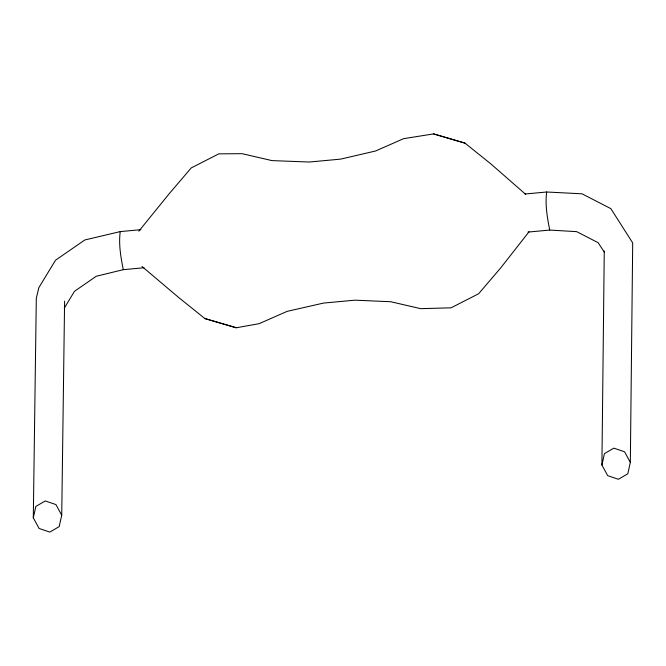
<?xml version="1.0" encoding="UTF-8"?>
<svg xmlns="http://www.w3.org/2000/svg" width="666" height="666" viewBox="0 0 666 666"><rect width="100%" height="100%" fill="white"/><g stroke="black" fill="none" stroke-linecap="round" stroke-linejoin="round"><path stroke-width="1" d="M604.262 251.032L601.906 465.035L607.7 475.657L618.423 479.279L627.805 473.792L630.336 462.387L632.7 242.915L610.847 208.641L582.009 193.806L546.686 191.999L524.95 194.022M64.602 301.157L61.73 515.201L59.191 526.598L49.817 532.092L39.094 528.463L33.3 517.84L36.305 298.301L38.819 287.712L55.511 260.215L84.79 239.985L120.23 231.601L140.934 229.678M33.3 517.84L35.839 506.443L45.213 500.949L55.936 504.57L61.73 515.201M120.23 231.601C118.515 244.172 120.821 257.267 123.285 269.672L143.989 267.749M546.686 191.999C544.971 204.57 547.277 217.657 549.75 230.061L576.681 231.651L598.118 242.682L604.37 252.206M601.906 465.035L604.445 453.638L613.819 448.143L624.55 451.764L630.336 462.387M64.244 308.192L74.492 291.308L96.254 276.265L123.285 269.672M529.095 231.718L500.591 268.04L478.621 293.764L451.057 307.825L420.712 308.666L390.751 301.731L354.861 300.175L323.485 303.088L287.146 311.355L259.124 323.676L236.272 327.772L204.87 318.548L178.663 297.494L141.991 266.45M138.803 231.21L169.272 193.639L191.242 167.915L218.806 153.854L242.049 153.671L272.003 160.606L309.315 162.029L340.692 159.116L375.616 150.982L403.638 138.661L433.591 133.908L464.993 143.132L491.2 164.186L525.616 194.281M528.005 232.084L549.75 230.061M464.993 143.132L433.591 133.908M204.87 318.548L236.272 327.772"/></g></svg>
